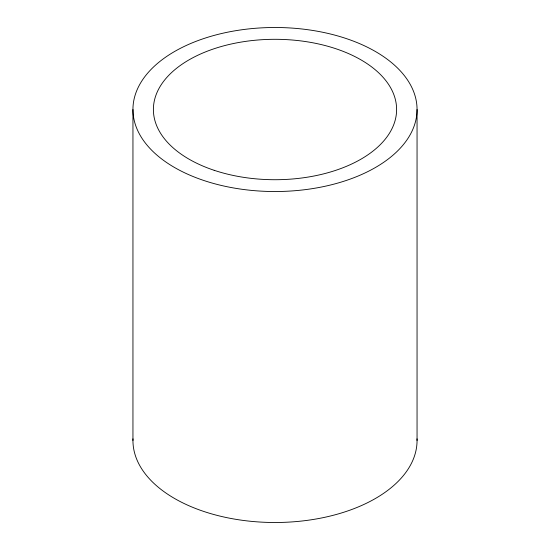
<?xml version="1.0" encoding="UTF-8"?>
<svg xmlns="http://www.w3.org/2000/svg" width="550" height="550" viewBox="0 0 550 550"><rect width="100%" height="100%" fill="white"/><g stroke="black" fill="none" stroke-linecap="round" stroke-linejoin="round"><path stroke-width="0.82" d="M417.051 109.512A142.051 82.012 0 0 1 203.974 180.538A142.051 82.012 0 0 1 203.974 38.486A142.051 82.012 0 0 1 417.051 109.512L417.051 440.488M132.949 109.512L132.949 440.488M417.024 438.852A142.051 82.012 0 0 1 275 522.5A142.051 82.012 0 0 1 132.976 438.852M214.197 170.314A121.605 70.208 0 0 0 396.605 109.512A121.605 70.208 0 0 0 214.197 48.709A121.605 70.208 0 0 0 214.197 170.314"/></g></svg>
